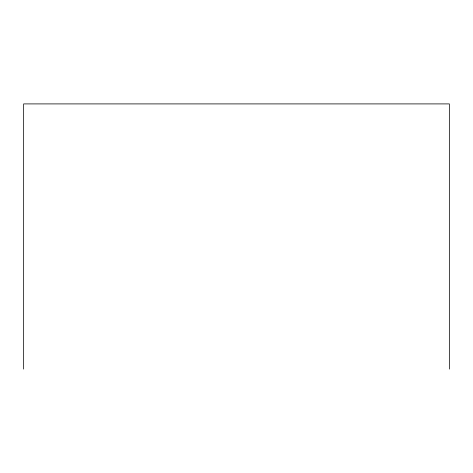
<?xml version="1.0" encoding="UTF-8"?>
<svg xmlns="http://www.w3.org/2000/svg" width="473" height="473" viewBox="0 0 473 473"><rect width="100%" height="100%" fill="white"/><g stroke="black" fill="none" stroke-linecap="round" stroke-linejoin="round"><path stroke-width="0.71" d="M449.35 369.094L449.35 103.906L23.65 103.906L23.65 369.094"/></g></svg>
